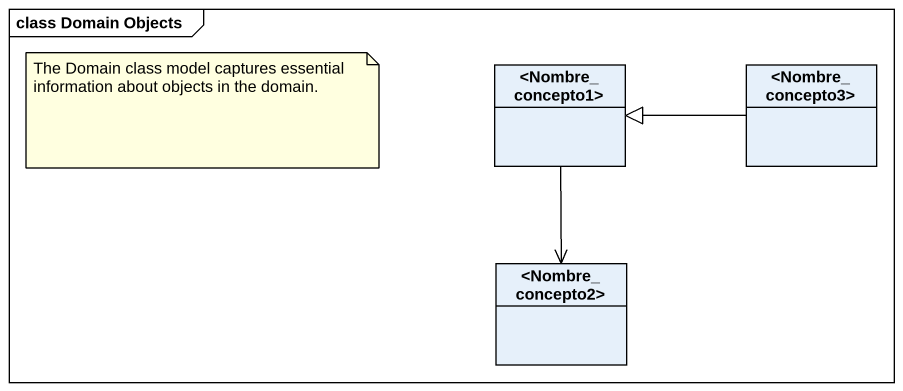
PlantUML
@startuml
mainframe class Domain Objects
hide circle
hide empty members
class "<Nombre_concepto1>" as Nombre_concepto1
class "<Nombre_concepto3>" as Nombre_concepto3
class "<Nombre_concepto2>" as Nombre_concepto2
Nombre_concepto1 --> Nombre_concepto2
Nombre_concepto3 -left-|> Nombre_concepto1
note as N1
  The Domain class model captures essential information about objects in the domain.
end note
@enduml
